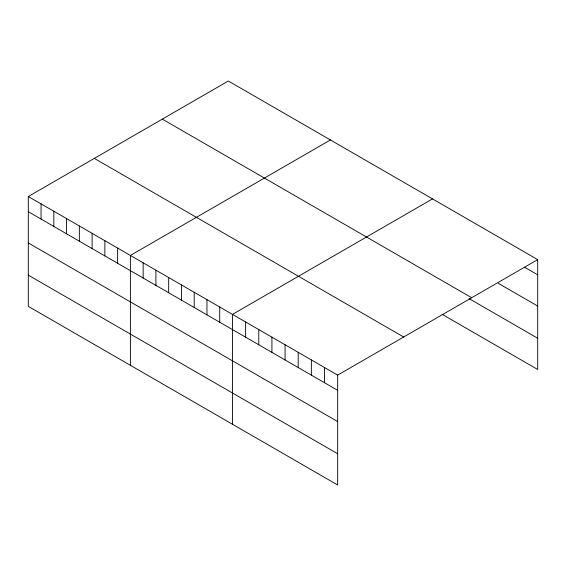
<?xml version="1.0" encoding="UTF-8"?>
<svg xmlns="http://www.w3.org/2000/svg" width="566" height="566" viewBox="0 0 566 566"><rect width="100%" height="100%" fill="white"/><g stroke="black" fill="none" stroke-linecap="round" stroke-linejoin="round"><path stroke-width="0.85" d="M28.3 196.508L337.661 375.117L337.661 484.984L28.3 306.376L28.3 196.508L228.339 81.016L537.7 259.624L537.7 369.492L442.011 314.25M330.424 139.958L130.392 255.45L130.392 365.318M432.516 198.899L232.477 314.385L232.477 424.259M337.661 375.117L537.7 259.624M524.555 267.237L537.7 274.828M498.257 283.297L537.7 306.065M162.322 119.129L471.69 297.737M469.037 298.615L537.7 338.256M94.31 158.395L403.678 337.003M28.3 211.705L337.661 390.314M28.3 242.948L337.661 421.557M28.3 275.133L337.661 453.741M324.516 367.525L324.516 382.729M311.371 359.934L311.371 375.138M298.218 352.342L298.218 367.546M285.073 344.751L285.073 359.955M271.921 337.159L271.921 352.363M258.775 329.568L258.775 344.772M245.63 321.976L245.63 337.18M219.721 307.02L219.721 322.224M206.958 299.655L206.958 314.852M194.195 292.282L194.195 307.487M181.438 284.917L181.438 300.122M168.675 277.552L168.675 292.749M155.912 270.18L155.912 285.384M143.148 262.815L143.148 278.019M117.629 248.078L117.629 263.282M104.866 240.713L104.866 255.917M92.109 233.348L92.109 248.545M79.346 225.975L79.346 241.18M66.583 218.61L66.583 233.808M53.82 211.238L53.82 226.442M41.063 203.873L41.063 219.077"/></g></svg>
